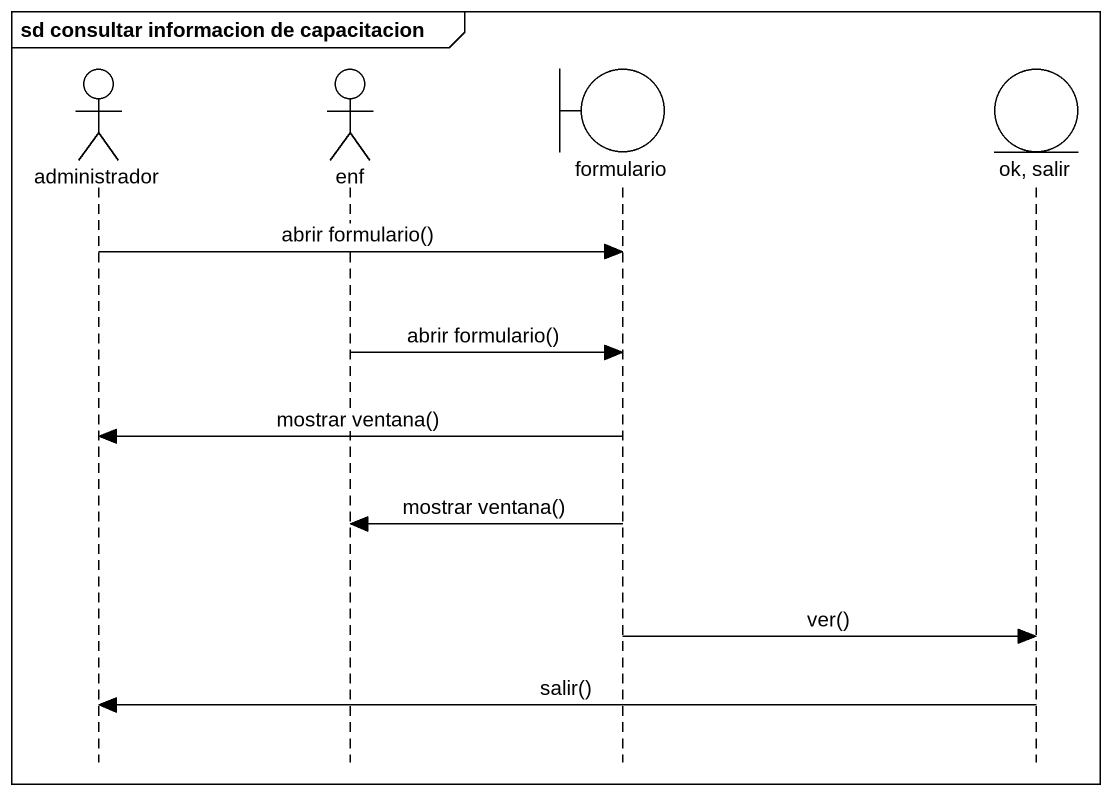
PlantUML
@startuml
mainframe sd consultar informacion de capacitacion
hide footbox
actor administrador
actor enf
boundary formulario
entity "ok, salir" as ok_salir

administrador -> formulario : abrir formulario()
enf -> formulario : abrir formulario()
formulario -> administrador : mostrar ventana()
formulario -> enf : mostrar ventana()
formulario -> ok_salir : ver()
ok_salir -> administrador : salir()
@enduml
